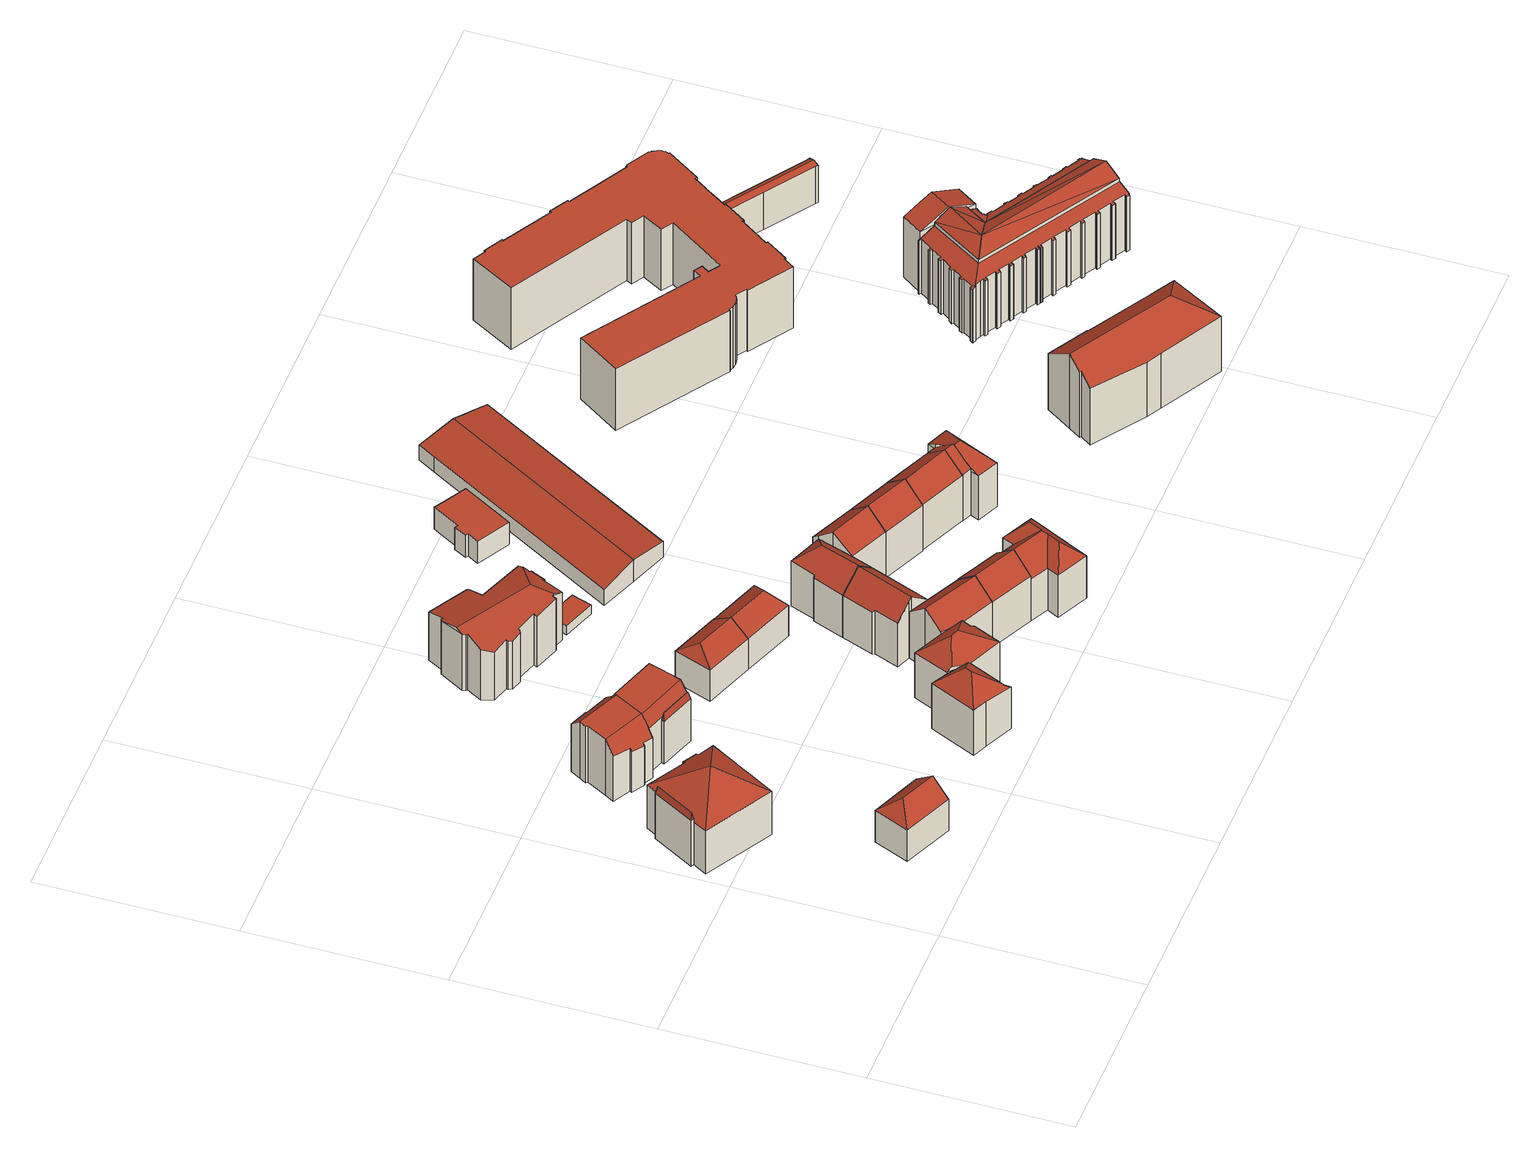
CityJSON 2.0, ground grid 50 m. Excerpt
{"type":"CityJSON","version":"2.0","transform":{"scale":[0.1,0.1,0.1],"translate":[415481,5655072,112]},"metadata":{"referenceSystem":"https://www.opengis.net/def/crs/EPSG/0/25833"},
"CityObjects":{
"building1":{"type":"Building","attributes":{"Gemeindeschluessel":14612000,"Geometrietyp2DReferenz":"3000","function":"31001_9998","roofType":"9999"},"children":["building1-1","building1-2","building1-3"]},
"building1-1":{"type":"BuildingPart","attributes":{"Dachtyp_tdc":"tdcTentRoof","Dachneigung":33.37,"QualitaetDacherkennung":67,"Geometrietyp2DReferenz":"3000","measuredHeight":19.86,"roofType":"3500"},"parents":["building1"],"geometry":[{"type":"MultiSurface","lod":"2","boundaries":[[[0,1,2,3,4,5,6,7]],[[8,0,7]],[[9,10,11,12,8,7]],[[6,13,14,15,16,17,9,7]],[[18,19,20,21,22,23,24,25,26,27,28,29,30,31,32,33,34]],[[8,12,29,28]],[[11,10,31,30]],[[10,9,32,31]],[[9,17,33,32]],[[17,16,34,33]],[[16,15,18,34]],[[15,14,19,18]],[[14,13,20,19]],[[13,6,21,20]],[[6,5,22,21]],[[5,4,23,22]],[[4,3,24,23]],[[3,2,35,25,24]],[[1,26,36]],[[1,0,27,26]],[[0,8,28,27]]],"semantics":{"surfaces":[{"type":"RoofSurface"},{"type":"GroundSurface"},{"type":"WallSurface"}],"values":[0,0,0,0,1,2,2,2,2,2,2,2,2,2,2,2,2,2,2,2,2]}}]},
"building1-2":{"type":"BuildingPart","attributes":{"Dachtyp_tdc":"tdcPolyFlatRoof","Dachneigung":45.14,"QualitaetDacherkennung":18,"Geometrietyp2DReferenz":"3000","measuredHeight":12.04,"roofType":"2100"},"parents":["building1"],"geometry":[{"type":"MultiSurface","lod":"2","boundaries":[[[35,37,24,25]],[[37,38,39,24]],[[38,40,41,39]],[[40,36,26,41]],[[36,40,38,37,35]],[[25,24,39,41,26]]],"semantics":{"surfaces":[{"type":"WallSurface"},{"type":"RoofSurface"},{"type":"GroundSurface"}],"values":[0,0,0,0,1,2]}}]},
"building1-3":{"type":"BuildingPart","attributes":{"Dachtyp_tdc":"tdcFreeFormRoof","Dachneigung":77.85,"QualitaetDacherkennung":29,"Geometrietyp2DReferenz":"3000","measuredHeight":16.08,"roofType":"5000"},"parents":["building1"],"geometry":[{"type":"MultiSurface","lod":"2","boundaries":[[[42,43,44,29]],[[43,45,46,44]],[[45,47,11,30,46]],[[42,29,12]],[[48,47,45]],[[49,48,45,43]],[[49,43,42]],[[48,49,42,47]],[[44,46,30,29]]],"semantics":{"surfaces":[{"type":"WallSurface"},{"type":"RoofSurface"},{"type":"GroundSurface"}],"values":[0,0,0,0,1,1,1,1,2]}}]},
"building2":{"type":"Building","attributes":{"Dachtyp_tdc":"tdcHipAndGableRoof","Gemeindeschluessel":14612000,"Dachneigung":40.22,"QualitaetDacherkennung":76,"Geometrietyp2DReferenz":"3000","measuredHeight":13.76,"function":"31001_9998","roofType":"5000"},"geometry":[{"type":"Solid","lod":"2","boundaries":[[[[50,51,52,53]],[[51,54,55,52]],[[54,56,57,55]],[[56,58,59,57]],[[58,50,53,59]],[[56,54,60]],[[54,51,50,60]],[[50,58,56,60]],[[52,55,57,59,53]]]],"semantics":{"surfaces":[{"type":"WallSurface"},{"type":"RoofSurface"},{"type":"GroundSurface"}],"values":[[0,0,0,0,0,1,1,1,2]]}}]},
"building3":{"type":"Building","attributes":{"Gemeindeschluessel":14612000,"Geometrietyp2DReferenz":"3000","function":"31001_9998","roofType":"9999"},"children":["building3-1","building3-2","building3-3","building3-4"]},
"building3-1":{"type":"BuildingPart","attributes":{"Dachtyp_tdc":"tdcFreeFormRoof","Dachneigung":78.86,"QualitaetDacherkennung":15,"Geometrietyp2DReferenz":"3000","measuredHeight":15.31,"roofType":"5000"},"parents":["building3"],"geometry":[{"type":"MultiSurface","lod":"2","boundaries":[[[61,62,63,64]],[[62,65,66,63]],[[65,67,68,66]],[[69,67,65]],[[70,69,65,62]],[[70,62,61]],[[69,70,61,67]],[[64,63,66,68]]],"semantics":{"surfaces":[{"type":"WallSurface"},{"type":"RoofSurface"},{"type":"GroundSurface"}],"values":[0,0,0,1,1,1,1,2]}}]},
"building3-2":{"type":"BuildingPart","attributes":{"Dachtyp_tdc":"tdcCutGableRoof","Dachneigung":0.083,"QualitaetDacherkennung":60,"Geometrietyp2DReferenz":"3000","measuredHeight":17.34,"roofType":"9999"},"parents":["building3"],"geometry":[{"type":"MultiSurface","lod":"2","boundaries":[[[71,72,73,74]],[[72,75,61,64,73]],[[76,77,78,68,67]],[[79,80,81,82]],[[80,83,84,81]],[[83,85,86,84]],[[85,87,88,86]],[[87,89,90,88]],[[89,91,92,90]],[[91,93,94,95,92]],[[71,74,96]],[[91,89,87,85,83,80,79,97,98]],[[99,100,77,76,75,72]],[[98,101,102,99,72,71,93,91]],[[73,64,68,78,103,104,105,106,82,81,84,86,88,90,92,95,74]]],"semantics":{"surfaces":[{"type":"WallSurface"},{"type":"RoofSurface"},{"type":"GroundSurface"}],"values":[0,0,0,0,0,0,0,0,0,0,0,1,1,1,2]}}]},
"building3-3":{"type":"BuildingPart","attributes":{"Dachtyp_tdc":"tdcCutGableRoof","Dachneigung":0.034,"QualitaetDacherkennung":47,"Geometrietyp2DReferenz":"3000","measuredHeight":17.34,"roofType":"9999"},"parents":["building3"],"geometry":[{"type":"MultiSurface","lod":"2","boundaries":[[[107,108,109,110]],[[108,111,112,109]],[[111,113,114,112]],[[113,115,79,82,114]],[[116,117,118,78,77]],[[117,119,120,118]],[[119,121,122,120]],[[121,123,124,122]],[[123,125,126,124]],[[125,127,128,126]],[[127,129,130,128]],[[129,131,132,130]],[[131,133,134,132]],[[133,107,110,134]],[[101,135,97,115,113,111,108,107]],[[129,127,125,123,121,119,117,116,100,136,102]],[[107,133,131,129,102,101]],[[110,109,112,114,82,106,105,104,103,78,118,120,122,124,126,128,130,132,134]]],"semantics":{"surfaces":[{"type":"WallSurface"},{"type":"RoofSurface"},{"type":"GroundSurface"}],"values":[0,0,0,0,0,0,0,0,0,0,0,0,0,0,1,1,1,2]}}]},
"building3-4":{"type":"BuildingPart","attributes":{"Dachtyp_tdc":"tdcFreeFormRoof","Dachneigung":73.49,"QualitaetDacherkennung":21,"Geometrietyp2DReferenz":"3000","measuredHeight":15.14,"roofType":"5000"},"parents":["building3"],"geometry":[{"type":"MultiSurface","lod":"2","boundaries":[[[94,137,138,95]],[[137,139,140,138]],[[139,96,74,140]],[[141,96,139]],[[142,141,139,137]],[[142,137,94]],[[141,142,94,96]],[[95,138,140,74]]],"semantics":{"surfaces":[{"type":"WallSurface"},{"type":"RoofSurface"},{"type":"GroundSurface"}],"values":[0,0,0,1,1,1,1,2]}}]},
"building4":{"type":"Building","attributes":{"Dachtyp_tdc":"tdcFreeFormRoof","Gemeindeschluessel":14612000,"Dachneigung":39.85,"QualitaetDacherkennung":34,"Geometrietyp2DReferenz":"3000","measuredHeight":18.45,"function":"31001_9998","roofType":"5000"},"geometry":[{"type":"Solid","lod":"2","boundaries":[[[[143,144,145,146]],[[144,147,148,145]],[[147,149,150,148]],[[149,151,152,150]],[[151,153,154,152]],[[153,155,156,154]],[[155,143,146,156]],[[157,158,149,147]],[[143,155,153,159,160,161]],[[160,157,147,144,161]],[[159,151,158,157,160]],[[151,149,158]],[[153,151,159]],[[144,143,161]],[[146,145,148,150,152,154,156]]]],"semantics":{"surfaces":[{"type":"WallSurface"},{"type":"RoofSurface"},{"type":"GroundSurface"}],"values":[[0,0,0,0,0,0,0,1,1,1,1,0,0,0,2]]}}]},
"building5":{"type":"Building","attributes":{"Dachtyp_tdc":"tdcFreeFormRoof","Gemeindeschluessel":14612000,"Dachneigung":40.61,"QualitaetDacherkennung":35,"Geometrietyp2DReferenz":"3000","measuredHeight":18.76,"function":"31001_9998","roofType":"5000"},"geometry":[{"type":"Solid","lod":"2","boundaries":[[[[162,163,164,150]],[[163,165,166,164]],[[165,167,168,166]],[[167,169,170,168]],[[169,171,172,170]],[[171,173,174,172]],[[173,151,152,174]],[[151,162,150,152]],[[175,176,163,162]],[[169,167,177,178,173,171]],[[173,178,176,175,151]],[[178,177,165,163,176]],[[167,165,177]],[[162,151,175]],[[150,164,166,168,170,172,174,152]]]],"semantics":{"surfaces":[{"type":"WallSurface"},{"type":"RoofSurface"},{"type":"GroundSurface"}],"values":[[0,0,0,0,0,0,0,0,1,1,1,1,0,0,2]]}}]},
"building6":{"type":"Building","attributes":{"Dachtyp_tdc":"tdcHipAndGableRoof","Gemeindeschluessel":14612000,"Dachneigung":35.66,"QualitaetDacherkennung":77,"Geometrietyp2DReferenz":"3000","measuredHeight":13.12,"function":"31001_9998","roofType":"5000"},"geometry":[{"type":"Solid","lod":"2","boundaries":[[[[179,180,181,182]],[[180,183,184,181]],[[183,185,186,184]],[[185,179,182,186]],[[183,180,187]],[[179,185,188]],[[180,179,188,187]],[[185,183,187,188]],[[182,181,184,186]]]],"semantics":{"surfaces":[{"type":"WallSurface"},{"type":"RoofSurface"},{"type":"GroundSurface"}],"values":[[0,0,0,0,1,0,1,1,2]]}}]},
"building7":{"type":"Building","attributes":{"Dachtyp_tdc":"tdcFreeFormRoof","Gemeindeschluessel":14612000,"Dachneigung":17.01,"QualitaetDacherkennung":15,"Geometrietyp2DReferenz":"3000","measuredHeight":18.01,"function":"31001_9998","roofType":"5000"},"geometry":[{"type":"Solid","lod":"2","boundaries":[[[[189,190,191,192]],[[190,193,194,191]],[[193,195,196,194]],[[195,197,198,196]],[[197,199,200,198]],[[199,201,202,200]],[[203,204,205,206]],[[204,207,208,205]],[[207,209,210,208]],[[209,211,212,210]],[[211,213,214,212]],[[213,215,216,214]],[[215,217,218,216]],[[217,219,220,218]],[[219,221,222,220]],[[221,223,224,222]],[[223,225,226,224]],[[225,227,228,226]],[[227,229,230,228]],[[229,231,232,230]],[[231,233,234,232]],[[233,235,236,234]],[[235,237,238,236]],[[237,239,240,238]],[[239,241,242,240]],[[241,243,244,242]],[[243,189,192,244]],[[201,203,206,202]],[[245,221,219,217,215,213,246,247]],[[247,246,211,209,207,204,203,201,199,197,248]],[[237,235,233,231,229,227,225,223,245,247,248,195,193,190,189,243,241,239]],[[213,211,246]],[[223,221,245]],[[197,195,248]],[[192,191,194,196,198,200,202,206,205,208,210,212,214,216,218,220,222,224,226,228,230,232,234,236,238,240,242,244]]]],"semantics":{"surfaces":[{"type":"WallSurface"},{"type":"RoofSurface"},{"type":"GroundSurface"}],"values":[[0,0,0,0,0,0,0,0,0,0,0,0,0,0,0,0,0,0,0,0,0,0,0,0,0,0,0,0,1,1,1,0,0,0,2]]}}]},
"building8":{"type":"Building","attributes":{"Dachtyp_tdc":"tdcGableRoof","Gemeindeschluessel":14612000,"Dachneigung":40.74,"QualitaetDacherkennung":49,"Geometrietyp2DReferenz":"3000","measuredHeight":18.51,"function":"31001_9998","roofType":"3100"},"geometry":[{"type":"Solid","lod":"2","boundaries":[[[[249,250,251,166]],[[250,252,253,251]],[[252,254,255,253]],[[254,256,257,255]],[[256,258,259,257]],[[258,260,261,259]],[[260,262,168,261]],[[262,249,166,168]],[[258,256,254,252,250]],[[250,249,262,260,258]],[[166,251,253,255,257,259,261,168]]]],"semantics":{"surfaces":[{"type":"WallSurface"},{"type":"RoofSurface"},{"type":"GroundSurface"}],"values":[[0,0,0,0,0,0,0,0,1,1,2]]}}]},
"building9":{"type":"Building","attributes":{"Dachtyp_tdc":"tdcHipAndGableRoof","Gemeindeschluessel":14612000,"Dachneigung":35.25,"QualitaetDacherkennung":74,"Geometrietyp2DReferenz":"3000","measuredHeight":13.03,"function":"31001_9998","roofType":"5000"},"geometry":[{"type":"Solid","lod":"2","boundaries":[[[[263,264,265,186]],[[264,266,267,265]],[[266,179,182,267]],[[179,263,186,182]],[[266,264,268]],[[263,179,188]],[[264,263,188,268]],[[179,266,268,188]],[[186,265,267,182]]]],"semantics":{"surfaces":[{"type":"WallSurface"},{"type":"RoofSurface"},{"type":"GroundSurface"}],"values":[[0,0,0,0,1,0,1,1,2]]}}]},
"building10":{"type":"Building","attributes":{"Dachtyp_tdc":"tdcGableRoof","Gemeindeschluessel":14612000,"Dachneigung":44.53,"QualitaetDacherkennung":42,"Geometrietyp2DReferenz":"3000","measuredHeight":18.16,"function":"31001_9998","roofType":"3100"},"geometry":[{"type":"Solid","lod":"2","boundaries":[[[[269,270,271,272]],[[270,273,274,271]],[[273,275,276,274]],[[275,277,278,276]],[[277,279,280,278]],[[279,281,255,280]],[[281,282,283,255]],[[277,275,273,270,269,284,282]],[[282,281,279,277]],[[283,253,272,271,274,276,278,280,255]],[[282,284,253,283]],[[284,269,272,253]]]],"semantics":{"surfaces":[{"type":"WallSurface"},{"type":"RoofSurface"},{"type":"GroundSurface"}],"values":[[0,0,0,0,0,0,0,1,1,2,0,0]]}}]},
"building11":{"type":"Building","attributes":{"Dachtyp_tdc":"tdcPolyFlatRoof","Gemeindeschluessel":14612000,"Dachneigung":0,"QualitaetDacherkennung":62,"Geometrietyp2DReferenz":"3000","measuredHeight":2.73,"function":"31001_9998","roofType":"1000"},"geometry":[{"type":"Solid","lod":"2","boundaries":[[[[285,286,287,288]],[[286,289,290,287]],[[289,291,292,290]],[[291,285,288,292]],[[291,289,286,285]],[[288,287,290,292]]]],"semantics":{"surfaces":[{"type":"WallSurface"},{"type":"RoofSurface"},{"type":"GroundSurface"}],"values":[[0,0,0,0,1,2]]}}]},
"building12":{"type":"Building","attributes":{"Dachtyp_tdc":"tdcGableRoof","Gemeindeschluessel":14612000,"Dachneigung":40.32,"QualitaetDacherkennung":56,"Geometrietyp2DReferenz":"3000","measuredHeight":18.52,"function":"31001_9998","roofType":"3100"},"geometry":[{"type":"Solid","lod":"2","boundaries":[[[[293,294,295,257]],[[294,296,297,295]],[[296,298,261,297]],[[298,293,257,261]],[[296,294,299]],[[293,298,300]],[[294,293,300,299]],[[298,296,299,300]],[[257,295,297,261]]]],"semantics":{"surfaces":[{"type":"WallSurface"},{"type":"RoofSurface"},{"type":"GroundSurface"}],"values":[[0,0,0,0,0,0,1,1,2]]}}]},
"building13":{"type":"Building","attributes":{"Dachtyp_tdc":"tdcHipAndGableRoof","Gemeindeschluessel":14612000,"Dachneigung":43.2,"QualitaetDacherkennung":40,"Geometrietyp2DReferenz":"3000","measuredHeight":18.21,"function":"31001_9998","roofType":"5000"},"geometry":[{"type":"Solid","lod":"2","boundaries":[[[[301,302,276,303]],[[302,304,305,276]],[[304,306,307,305]],[[306,308,309,307]],[[308,310,311,309]],[[310,312,313,311]],[[312,314,280,313]],[[314,301,303,280]],[[310,308,315]],[[308,306,304,302,301,315]],[[301,314,312,310,315]],[[303,276,305,307,309,311,313,280]]]],"semantics":{"surfaces":[{"type":"WallSurface"},{"type":"RoofSurface"},{"type":"GroundSurface"}],"values":[[0,0,0,0,0,0,0,0,1,1,1,2]]}}]},
"building14":{"type":"Building","attributes":{"Dachtyp_tdc":"tdcFreeFormRoof","Gemeindeschluessel":14612000,"Dachneigung":45.62,"QualitaetDacherkennung":35,"Geometrietyp2DReferenz":"3000","measuredHeight":18.51,"function":"31001_9998","roofType":"5000"},"geometry":[{"type":"Solid","lod":"2","boundaries":[[[[316,317,295,297]],[[317,318,319,295]],[[318,320,321,319]],[[320,322,323,321]],[[322,324,325,323]],[[324,326,327,325]],[[326,328,329,327]],[[328,316,297,329]],[[330,331,328,326]],[[330,326,324]],[[332,333,334,331,330,324,322]],[[332,322,320]],[[333,332,320,318]],[[299,334,333,318,317]],[[299,317,316]],[[331,334,299,316,328]],[[297,295,319,321,323,325,327,329]]]],"semantics":{"surfaces":[{"type":"WallSurface"},{"type":"RoofSurface"},{"type":"GroundSurface"}],"values":[[0,0,0,0,0,0,0,0,1,1,1,1,1,1,0,1,2]]}}]},
"building15":{"type":"Building","attributes":{"Dachtyp_tdc":"tdcGableRoof","Gemeindeschluessel":14612000,"Dachneigung":39.45,"QualitaetDacherkennung":46,"Geometrietyp2DReferenz":"3000","measuredHeight":18.63,"function":"31001_9998","roofType":"3100"},"geometry":[{"type":"Solid","lod":"2","boundaries":[[[[335,336,337,338]],[[336,339,340,337]],[[339,341,342,340]],[[341,343,344,342]],[[343,345,346,344]],[[345,347,348,346]],[[347,335,338,348]],[[343,341,339,336,335]],[[335,347,345,343]],[[338,337,340,342,344,346,348]]]],"semantics":{"surfaces":[{"type":"WallSurface"},{"type":"RoofSurface"},{"type":"GroundSurface"}],"values":[[0,0,0,0,0,0,0,1,1,2]]}}]},
"building16":{"type":"Building","attributes":{"Dachtyp_tdc":"tdcGableRoof","Gemeindeschluessel":14612000,"Dachneigung":39.85,"QualitaetDacherkennung":54,"Geometrietyp2DReferenz":"3000","measuredHeight":18.66,"function":"31001_9998","roofType":"3100"},"geometry":[{"type":"Solid","lod":"2","boundaries":[[[[341,349,350,342]],[[349,351,352,350]],[[351,353,346,352]],[[353,341,342,346]],[[351,349,354]],[[341,353,355]],[[349,341,355,354]],[[353,351,354,355]],[[342,350,352,346]]]],"semantics":{"surfaces":[{"type":"WallSurface"},{"type":"RoofSurface"},{"type":"GroundSurface"}],"values":[[0,0,0,0,0,0,1,1,2]]}}]},
"building17":{"type":"Building","attributes":{"Dachtyp_tdc":"tdcPolyFlatRoof","Gemeindeschluessel":14612000,"Dachneigung":0,"QualitaetDacherkennung":81,"Geometrietyp2DReferenz":"3000","measuredHeight":6.76,"function":"31001_9998","roofType":"1000"},"geometry":[{"type":"Solid","lod":"2","boundaries":[[[[356,357,358,359]],[[357,360,361,358]],[[360,362,363,361]],[[362,364,365,363]],[[364,366,367,365]],[[366,368,369,367]],[[368,370,371,369]],[[370,372,373,371]],[[372,356,359,373]],[[372,370,368,366,364,362,360,357,356]],[[359,358,361,363,365,367,369,371,373]]]],"semantics":{"surfaces":[{"type":"WallSurface"},{"type":"RoofSurface"},{"type":"GroundSurface"}],"values":[[0,0,0,0,0,0,0,0,0,1,2]]}}]},
"building18":{"type":"Building","attributes":{"Dachtyp_tdc":"tdcGableRoof","Gemeindeschluessel":14612000,"Dachneigung":39.95,"QualitaetDacherkennung":55,"Geometrietyp2DReferenz":"3000","measuredHeight":18.48,"function":"31001_9998","roofType":"3100"},"geometry":[{"type":"Solid","lod":"2","boundaries":[[[[349,374,375,376]],[[374,377,378,375]],[[377,379,380,378]],[[379,349,376,380]],[[377,374,381]],[[349,379,382]],[[374,349,382,381]],[[379,377,381,382]],[[376,375,378,380]]]],"semantics":{"surfaces":[{"type":"WallSurface"},{"type":"RoofSurface"},{"type":"GroundSurface"}],"values":[[0,0,0,0,0,0,1,1,2]]}}]},
"building19":{"type":"Building","attributes":{"Dachtyp_tdc":"tdcGableRoof","Gemeindeschluessel":14612000,"Dachneigung":10.01,"QualitaetDacherkennung":74,"Geometrietyp2DReferenz":"3000","measuredHeight":6.49,"function":"31001_2000","roofType":"3100"},"geometry":[{"type":"Solid","lod":"2","boundaries":[[[[383,384,385,386]],[[384,387,388,385]],[[387,389,390,388]],[[389,391,392,390]],[[391,393,394,392]],[[393,395,396,394]],[[395,397,398,396]],[[397,383,386,398]],[[393,391,389,387,384]],[[384,383,397,395,393]],[[386,385,388,390,392,394,396,398]]]],"semantics":{"surfaces":[{"type":"WallSurface"},{"type":"RoofSurface"},{"type":"GroundSurface"}],"values":[[0,0,0,0,0,0,0,0,1,1,2]]}}]},
"building20":{"type":"Building","attributes":{"Gemeindeschluessel":14612000,"Geometrietyp2DReferenz":"3000","function":"31001_9998","roofType":"9999"},"children":["building20-1","building20-2"]},
"building20-1":{"type":"BuildingPart","attributes":{"Dachtyp_tdc":"tdcGableRoof","Dachneigung":39.15,"QualitaetDacherkennung":52,"Geometrietyp2DReferenz":"3000","measuredHeight":18.56,"roofType":"3100"},"parents":["building20"],"geometry":[{"type":"MultiSurface","lod":"2","boundaries":[[[374,399,400,401,402]],[[403,404,405,406,407]],[[404,374,402,405]],[[374,404,381]],[[399,374,381,408,409]],[[404,403,410,408,381]],[[402,401,406,405]]],"semantics":{"surfaces":[{"type":"WallSurface"},{"type":"RoofSurface"},{"type":"GroundSurface"}],"values":[0,0,0,0,1,1,2]}}]},
"building20-2":{"type":"BuildingPart","attributes":{"Dachtyp_tdc":"tdcHipAndGableRoof","Dachneigung":49.32,"QualitaetDacherkennung":27,"Geometrietyp2DReferenz":"3000","measuredHeight":17.85,"roofType":"5000"},"parents":["building20"],"geometry":[{"type":"MultiSurface","lod":"2","boundaries":[[[411,412,413,414]],[[412,415,416,413]],[[415,407,406,416]],[[400,417,418,401]],[[417,411,414,418]],[[412,419,420]],[[421,422,409,423,420,419]],[[412,420,423,410,424,415]],[[415,424,403,407]],[[399,422,400]],[[400,422,421,417]],[[417,421,419,411]],[[411,419,412]],[[414,413,416,406,401,418]]],"semantics":{"surfaces":[{"type":"WallSurface"},{"type":"RoofSurface"},{"type":"GroundSurface"}],"values":[0,0,0,0,0,1,1,1,0,0,0,0,0,2]}}]},
"building21":{"type":"Building","attributes":{"Dachtyp_tdc":"tdcHipAndGableRoof","Gemeindeschluessel":14612000,"Dachneigung":37.63,"QualitaetDacherkennung":44,"Geometrietyp2DReferenz":"3000","measuredHeight":23.02,"function":"31001_2000","roofType":"5000"},"geometry":[{"type":"Solid","lod":"2","boundaries":[[[[425,426,427,428]],[[426,429,430,427]],[[429,431,432,430]],[[431,433,434,432]],[[433,435,436,434]],[[435,437,438,436]],[[437,439,440,438]],[[439,441,442,440]],[[441,443,444,442]],[[443,445,446,444]],[[445,447,448,446]],[[447,449,450,448]],[[449,451,452,450]],[[451,425,428,452]],[[447,445,443,453]],[[443,441,439,437,435,433,431,453]],[[431,429,426,425,451,449,447,453]],[[428,427,430,432,434,436,438,440,442,444,446,448,450,452]]]],"semantics":{"surfaces":[{"type":"WallSurface"},{"type":"RoofSurface"},{"type":"GroundSurface"}],"values":[[0,0,0,0,0,0,0,0,0,0,0,0,0,0,1,1,1,2]]}}]},
"building22":{"type":"Building","attributes":{"Dachtyp_tdc":"tdcFreeFormRoof","Gemeindeschluessel":14612000,"Dachneigung":67.9,"QualitaetDacherkennung":3,"Geometrietyp2DReferenz":"3000","measuredHeight":13.92,"function":"31001_2000","roofType":"5000"},"geometry":[{"type":"Solid","lod":"2","boundaries":[[[[454,455,456,457]],[[455,458,446,456]],[[458,459,444,446]],[[459,460,440,444]],[[460,461,462,440]],[[461,454,457,462]],[[455,454,463,464,459,458]],[[464,463,461,460]],[[460,459,464]],[[454,461,463]],[[457,456,446,444,440,462]]]],"semantics":{"surfaces":[{"type":"WallSurface"},{"type":"RoofSurface"},{"type":"GroundSurface"}],"values":[[0,0,0,0,0,0,1,1,0,0,2]]}}]},
"building23":{"type":"Building","attributes":{"name":"Sozialamt","Gemeindeschluessel":14612000,"Dachtyp_tdc":"tdcPolyFlatRoof","Dachneigung":0,"QualitaetDacherkennung":37,"Geometrietyp2DReferenz":"3000","measuredHeight":18.85,"function":"31001_3010","roofType":"1000"},"geometry":[{"type":"Solid","lod":"2","boundaries":[[[[465,466,467,468]],[[466,469,470,467]],[[469,471,472,470]],[[471,473,474,472]],[[473,475,476,474]],[[475,477,478,476]],[[477,479,480,478]],[[479,481,482,480]],[[481,483,484,482]],[[483,485,486,484]],[[485,487,488,486]],[[487,489,490,488]],[[489,491,492,490]],[[491,493,494,492]],[[493,495,496,494]],[[495,497,498,496]],[[497,499,500,498]],[[499,501,502,500]],[[501,503,504,502]],[[503,505,506,504]],[[505,507,508,506]],[[507,509,510,508]],[[509,511,512,510]],[[511,513,514,512]],[[513,515,516,514]],[[515,517,518,516]],[[517,519,520,518]],[[519,521,522,520]],[[521,523,524,522]],[[523,525,526,524]],[[525,527,528,526]],[[527,529,530,528]],[[529,531,532,530]],[[531,533,534,532]],[[533,535,536,534]],[[535,537,538,536]],[[537,539,540,538]],[[539,541,542,540]],[[541,543,544,542]],[[543,545,546,544]],[[545,547,548,546]],[[547,549,550,548]],[[549,551,552,550]],[[551,553,554,552]],[[553,555,556,554]],[[555,557,558,556]],[[555,553,551,549,547,545,543,541,539,537,535,533,531,529,527,525,523,521,519,517,515,513,511,509,507,505,503,501,499,497,495,493,491,489,487,485,483,481,479,477,475,473,471,469,466,465,559,560,561,562,563,564,565,566,567,568,569,570,571,572,573,557]],[[558,574,575,576,577,578,579,580,581,582,583,584,585,586,587,588,468,467,470,472,474,476,478,480,482,484,486,488,490,492,494,496,498,500,502,504,506,508,510,512,514,516,518,520,522,524,526,528,530,532,534,536,538,540,542,544,546,548,550,552,554,556]],[[557,573,574,558]],[[573,572,575,574]],[[572,571,576,575]],[[571,570,577,576]],[[570,569,578,577]],[[569,568,579,578]],[[568,567,580,579]],[[567,566,581,580]],[[566,565,582,581]],[[565,564,583,582]],[[564,563,584,583]],[[563,562,585,584]],[[562,561,586,585]],[[561,560,587,586]],[[560,559,588,587]],[[559,465,468,588]]]],"semantics":{"surfaces":[{"type":"WallSurface"},{"type":"RoofSurface"},{"type":"GroundSurface"}],"values":[[0,0,0,0,0,0,0,0,0,0,0,0,0,0,0,0,0,0,0,0,0,0,0,0,0,0,0,0,0,0,0,0,0,0,0,0,0,0,0,0,0,0,0,0,0,0,1,2,0,0,0,0,0,0,0,0,0,0,0,0,0,0,0,0]]}}]},
"building24":{"type":"Building","attributes":{"Gemeindeschluessel":14612000,"QualitaetDacherkennung":100,"Geometrietyp2DReferenz":"3000","function":"31001_9998","roofType":"9999"},"children":["building24-1","building24-2","building24-3","building24-4"]},
"building24-1":{"type":"BuildingPart","attributes":{"Dachtyp_tdc":"tdcGableRoof","Dachneigung":23.27,"QualitaetDacherkennung":100,"Geometrietyp2DReferenz":"3000","measuredHeight":20.28,"roofType":"3100"},"parents":["building24"],"geometry":[{"type":"MultiSurface","lod":"2","boundaries":[[[589,590,591,592]],[[590,593,594,591]],[[593,595,596,594]],[[595,597,598,596]],[[597,599,600,598]],[[599,601,602,600]],[[601,603,604,602]],[[603,605,606,604]],[[605,607,608,606]],[[607,609,610,608]],[[609,611,612,610]],[[611,613,614,612]],[[613,615,616,614]],[[615,617,618,616]],[[617,619,620,618]],[[619,621,622,620]],[[621,623,624,622]],[[623,625,626,624]],[[625,627,628,626]],[[627,629,630,628]],[[629,631,632,630]],[[631,633,634,632]],[[633,635,636,634]],[[635,637,638,636]],[[637,639,640,638]],[[639,641,642,640]],[[641,643,644,642]],[[643,645,646,644]],[[645,647,648,646]],[[647,649,650,648]],[[649,651,652,650]],[[651,653,654,652]],[[653,655,656,654]],[[655,657,658,656]],[[657,659,660,658]],[[659,661,662,660]],[[661,663,664,662]],[[663,665,666,664]],[[665,667,668,666]],[[667,669,670,668]],[[669,671,672,670]],[[671,673,674,672]],[[673,675,676,674]],[[675,677,678,676]],[[677,679,680,678]],[[679,681,682,680]],[[681,683,684,682]],[[683,685,686,684]],[[685,687,688,686]],[[687,689,690,688]],[[689,691,692,690]],[[691,693,694,692]],[[693,695,696,694]],[[695,697,698,696]],[[697,699,700,698]],[[699,701,702,700]],[[701,703,704,702]],[[703,705,706,704]],[[705,707,708,706]],[[707,709,710,708]],[[709,711,712,710]],[[711,713,714,712]],[[713,715,716,714]],[[715,717,718,716]],[[717,719,720,718]],[[719,721,722,720]],[[721,723,724,722]],[[723,725,726,724]],[[725,727,728,726]],[[727,729,730,728]],[[731,732,733,734]],[[732,735,736,733]],[[735,737,738,736]],[[737,739,740,738]],[[739,741,742,740]],[[741,743,744,742]],[[743,745,746,744]],[[745,747,748,746]],[[747,749,750,748]],[[749,751,752,750]],[[751,753,754,752]],[[753,755,756,754]],[[755,757,758,756]],[[757,759,760,758]],[[759,761,762,760]],[[761,763,764,762]],[[763,765,766,764]],[[765,767,768,766]],[[767,769,770,768]],[[769,771,772,770]],[[771,773,774,772]],[[773,775,776,774]],[[775,777,778,776]],[[777,779,780,778]],[[779,781,782,780]],[[781,783,784,782]],[[783,785,786,784]],[[785,787,788,786]],[[787,789,790,788]],[[789,791,792,790]],[[791,793,794,792]],[[793,795,796,794]],[[795,797,798,796]],[[797,799,800,801,802,798]],[[803,589,592,804,805]],[[729,806,807,730]],[[806,731,734,807]],[[808,809,810,799,797,795,793,791,789,787,785,783,781,779,777,775,773,771,769,767,765,763,761,759,757,755,753,751,749,747,745,743,741,739,737,735,732,731,806,729,727,725,723,721,719,717,715,713,711,709,707,705,703,701,699,697,695,693,691,689,687,685,683,681,679,677,675,673,671,669,667,665,663,661,659,657,655,653,651]],[[651,649,647,645,643,641,639,637,635,633,631,629,627,625,623,621,619,617,615,613,611,609,607,605,603,601,599,597,595,593,590,589,803,811,812,813,814,808]],[[592,591,594,596,598,600,602,604,606,608,610,612,614,616,618,620,622,624,626,628,630,632,634,636,638,640,642,644,646,648,650,652,654,656,658,660,662,664,666,668,670,672,674,676,678,680,682,684,686,688,690,692,694,696,698,700,702,704,706,708,710,712,714,716,718,720,722,724,726,728,730,807,734,733,736,738,740,742,744,746,748,750,752,754,756,758,760,762,764,766,768,770,772,774,776,778,780,782,784,786,788,790,792,794,796,798,802,815,816,804]]],"semantics":{"surfaces":[{"type":"WallSurface"},{"type":"RoofSurface"},{"type":"GroundSurface"}],"values":[0,0,0,0,0,0,0,0,0,0,0,0,0,0,0,0,0,0,0,0,0,0,0,0,0,0,0,0,0,0,0,0,0,0,0,0,0,0,0,0,0,0,0,0,0,0,0,0,0,0,0,0,0,0,0,0,0,0,0,0,0,0,0,0,0,0,0,0,0,0,0,0,0,0,0,0,0,0,0,0,0,0,0,0,0,0,0,0,0,0,0,0,0,0,0,0,0,0,0,0,0,0,0,0,0,0,0,1,1,2]}}]},
"building24-2":{"type":"BuildingPart","attributes":{"Dachtyp_tdc":"tdcGableRoof","Dachneigung":29.75,"QualitaetDacherkennung":100,"Geometrietyp2DReferenz":"3000","measuredHeight":21.62,"roofType":"3100"},"parents":["building24"],"geometry":[{"type":"MultiSurface","lod":"2","boundaries":[[[817,818,810,819,820,821]],[[822,823,824,825,826,813]],[[823,817,821,824]],[[822,814,827,828,809,818,829]],[[817,823,830]],[[829,817,830]],[[817,829,818]],[[822,830,823]],[[830,822,829]],[[821,820,825,824]]],"semantics":{"surfaces":[{"type":"WallSurface"},{"type":"RoofSurface"},{"type":"GroundSurface"}],"values":[0,0,0,0,0,1,1,1,1,2]}}]},
"building24-3":{"type":"BuildingPart","attributes":{"Dachtyp_tdc":"tdcGableRoof","Dachneigung":28.75,"QualitaetDacherkennung":100,"Geometrietyp2DReferenz":"3000","measuredHeight":21.52,"roofType":"3100"},"parents":["building24"],"geometry":[{"type":"MultiSurface","lod":"2","boundaries":[[[818,831,832,819,810]],[[831,833,834,832]],[[833,835,836,834]],[[835,822,813,826,836]],[[822,835,837]],[[837,838,829,822]],[[829,838,839,840]],[[840,831,818,829]],[[833,839,838,837,835]],[[831,840,839,833]],[[826,841,819,832,834,836]]],"semantics":{"surfaces":[{"type":"WallSurface"},{"type":"RoofSurface"},{"type":"GroundSurface"}],"values":[0,0,0,0,1,1,1,1,0,0,2]}}]},
"building24-4":{"type":"BuildingPart","attributes":{"Dachtyp_tdc":"tdcGableRoof","Dachneigung":22.7,"QualitaetDacherkennung":100,"Geometrietyp2DReferenz":"3000","measuredHeight":20.09,"roofType":"3100"},"parents":["building24"],"geometry":[{"type":"MultiSurface","lod":"2","boundaries":[[[842,843,844,845]],[[843,846,847,844]],[[846,848,849,847]],[[848,850,851,849]],[[850,852,853,851]],[[852,854,855,853]],[[854,856,857,855]],[[856,858,859,857]],[[858,860,861,859]],[[860,862,863,861]],[[862,864,865,863]],[[864,866,867,865]],[[866,868,869,867]],[[868,870,871,869]],[[870,872,873,871]],[[872,874,875,873]],[[874,876,877,875]],[[876,878,879,877]],[[878,880,881,879]],[[880,882,883,881]],[[882,884,885,883]],[[884,886,887,885]],[[886,888,889,887]],[[888,890,891,889]],[[890,892,893,891]],[[892,894,895,893]],[[894,896,897,895]],[[896,898,899,897]],[[898,900,901,899]],[[900,902,903,901]],[[902,904,905,903]],[[904,906,907,905]],[[906,908,909,907]],[[908,910,911,909]],[[910,912,913,911]],[[912,914,803,805,913]],[[800,797,915,801]],[[797,842,845,915]],[[808,814,813,916,811,914,912,910,908,906,904,902,900]],[[900,898,896,894,892,890,888,886,884,882,880,878,876,874,872,870,868,866,864,862,860,858,856,854,852,850,848,846,843,842,797,800,810,828,808]],[[845,844,847,849,851,853,855,857,859,861,863,865,867,869,871,873,875,877,879,881,883,885,887,889,891,893,895,897,899,901,903,905,907,909,911,913,805,917,918,801,915]]],"semantics":{"surfaces":[{"type":"WallSurface"},{"type":"RoofSurface"},{"type":"GroundSurface"}],"values":[0,0,0,0,0,0,0,0,0,0,0,0,0,0,0,0,0,0,0,0,0,0,0,0,0,0,0,0,0,0,0,0,0,0,0,0,0,0,1,1,2]}}]},
"building25":{"type":"Building","attributes":{"Dachtyp_tdc":"tdcGableRoof","Gemeindeschluessel":14612000,"Dachneigung":22.33,"QualitaetDacherkennung":46,"Geometrietyp2DReferenz":"3000","measuredHeight":21.82,"function":"31001_9998","roofType":"3100"},"geometry":[{"type":"Solid","lod":"2","boundaries":[[[[919,920,895,921]],[[920,922,923,895]],[[922,924,925,923]],[[924,926,927,925]],[[926,919,921,927]],[[926,928,929,919]],[[930,929,928,931,932]],[[922,932,931,924]],[[920,930,932,922]],[[924,931,928,926]],[[919,929,930,920]],[[921,895,923,925,927]]]],"semantics":{"surfaces":[{"type":"WallSurface"},{"type":"RoofSurface"},{"type":"GroundSurface"}],"values":[[0,0,0,0,0,1,1,0,0,0,0,2]]}}]},
"building26":{"type":"Building","attributes":{"Dachtyp_tdc":"tdcGableRoof","Gemeindeschluessel":14612000,"Dachneigung":26.55,"QualitaetDacherkennung":67,"Geometrietyp2DReferenz":"3000","measuredHeight":12.16,"function":"31001_9998","roofType":"3100"},"geometry":[{"type":"Solid","lod":"2","boundaries":[[[[933,934,935,936]],[[934,937,938,935]],[[937,939,940,938]],[[939,941,942,940]],[[941,943,944,942]],[[943,945,946,944]],[[945,947,948,946]],[[947,949,950,948]],[[949,951,952,950]],[[951,953,954,952]],[[953,933,936,954]],[[949,947,945,943,941,939]],[[939,937,934,933,953,951,949]],[[936,935,938,940,942,944,946,948,950,952,954]]]],"semantics":{"surfaces":[{"type":"WallSurface"},{"type":"RoofSurface"},{"type":"GroundSurface"}],"values":[[0,0,0,0,0,0,0,0,0,0,0,1,1,2]]}}]}
},
"vertices":[
[179,462,156],[217,527,156],[241,570,156],[241,569,156],[263,607,156],[269,618,156],[280,637,156],[147,597,222],[7,561,155],[108,736,155],[88,702,155],[88,703,155],[27,596,155],[242,658,156],[247,666,150],[212,686,150],[207,679,155],[181,694,155],[212,686,23],[247,666,23],[242,658,23],[280,637,23],[269,618,23],[263,607,23],[241,569,23],[241,570,23],[217,527,23],[179,462,23],[7,561,23],[27,596,23],[88,703,23],[88,702,23],[108,736,23],[181,694,23],[207,679,23],[241,570,144],[217,527,144],
[241,569,144],[253,563,130],[253,563,23],[229,521,130],[229,521,23],
[27,596,163],[19,600,163],[19,600,23],[80,707,163],[80,707,23],[88,703,163],[82,701,184],[25,602,184],
[342,133,161],[322,88,119],[322,88,23],[342,133,23],[194,143,119],[194,143,23],[233,233,120],[233,233,23],[361,179,120],[361,179,23],[251,172,161],
[419,746,151],[416,738,151],[416,738,21],[419,746,21],[324,769,151],[324,769,21],[327,777,151],[327,777,21],[330,771,174],[414,744,172],
[430,781,194],[425,765,194],[425,765,21],[430,781,21],[419,746,159],[327,777,159],[280,793,159],[280,793,21],[347,916,146],[371,908,146],[371,908,21],[347,916,21],[374,918,129],[374,918,21],[411,905,128],[411,905,21],[408,895,146],[408,895,21],[462,878,145],[462,878,21],[453,850,194],[453,850,21],[448,836,194],[448,836,155],[448,836,21],[430,781,155],[336,897,182],[333,890,194],[289,810,194],[287,806,185],[330,885,194],[290,811,194],[289,810,21],[290,811,21],[330,885,21],[333,890,21],
[217,935,194],[231,960,168],[231,960,21],[217,935,21],[283,943,163],[283,943,21],[281,938,168],[281,938,21],[347,916,162],[280,793,164],[272,779,143],[272,779,21],[246,793,146],[246,793,21],[244,789,140],[244,789,21],[211,808,145],[211,808,21],[213,813,152],[213,813,21],[168,838,159],[168,838,21],[181,860,194],[181,860,21],[211,913,194],[211,913,21],[206,916,194],[206,916,21],[333,890,188],[289,810,192],
[458,833,155],[458,833,21],[440,778,155],[440,778,21],[437,784,172],[451,830,172],
[616,101,158],[578,117,161],[578,117,22],[616,101,22],[632,236,161],[632,236,22],[677,216,156],[677,216,22],[724,175,161],[724,175,22],[682,82,160],[682,82,22],[691,66,149],[691,66,22],[659,164,207],[719,179,166],[682,83,161],[650,146,207],[578,117,162],
[677,216,162],[717,306,160],[717,306,22],[794,271,160],[794,271,22],[846,237,167],[846,237,22],[834,213,168],[834,213,22],[845,208,160],[845,208,22],[812,135,161],[812,135,22],[687,207,173],[746,229,210],[845,237,168],[768,219,210],
[684,693,115],[556,740,115],[556,740,20],[684,693,20],[591,835,116],[591,835,20],[719,788,116],[719,788,20],[599,778,151],[702,740,151],
[395,1233,170],[417,1272,187],[417,1272,16],[395,1233,16],[414,1274,187],[414,1274,16],[411,1283,189],[411,1283,16],[448,1346,179],[448,1346,16],[456,1348,177],[456,1348,16],[460,1346,177],[460,1346,16],[483,1388,163],[582,1331,163],[582,1331,16],[483,1388,16],[583,1326,164],[583,1326,16],[561,1286,178],[561,1286,16],[688,1244,170],[688,1244,16],[677,1213,171],[677,1213,16],[682,1211,169],[682,1211,16],[669,1175,165],[669,1175,16],[664,1177,168],[664,1177,16],[645,1124,162],[645,1124,16],[610,1135,178],[610,1135,16],[607,1126,175],[607,1126,16],[541,1148,169],[541,1148,16],[544,1157,173],[544,1157,16],[491,1175,169],[491,1175,16],[489,1172,168],[489,1172,16],[481,1168,165],[481,1168,16],[453,1176,162],[453,1176,16],[448,1185,164],[448,1185,16],[449,1190,166],[449,1190,16],[406,1203,162],[406,1203,16],[616,1133,179],[684,1232,173],[612,1188,196],[421,1299,196],
[794,271,165],[816,315,207],[816,315,22],[838,361,163],[838,361,22],[892,336,161],[892,336,22],[980,293,159],[980,293,22],[955,243,207],[955,243,22],[932,195,162],[932,195,22],[846,237,160],
[719,788,115],[855,737,116],[855,737,20],[819,643,115],[819,643,20],[811,700,151],
[801,376,156],[825,438,156],[825,438,22],[801,376,22],[822,444,151],[822,444,22],[853,525,151],[853,525,22],[903,505,204],[903,505,22],[950,487,162],[950,487,22],[892,336,162],[846,358,204],[846,358,22],[838,361,195],
[765,1142,44],[747,1090,44],[747,1090,17],[765,1142,17],[662,1120,44],[662,1120,17],[681,1172,44],[681,1172,17],
[980,293,161],[1091,239,161],[1091,239,22],[1043,141,160],[1043,141,22],[932,195,160],[1067,190,207],[956,244,207],
[905,505,204],[853,525,152],[905,505,22],[884,605,154],[884,605,22],[890,606,158],[890,606,22],[914,670,160],[914,670,22],[998,633,166],[998,633,22],[972,544,162],[972,544,22],[950,487,163],[941,606,204],
[1043,141,151],[1091,239,151],[1139,216,151],[1139,216,22],[1153,246,151],[1153,246,22],[1235,206,151],[1235,206,22],[1157,47,151],[1157,47,22],[1075,87,151],[1075,87,22],[1090,117,151],[1090,117,22],[1134,104,197],[1151,138,197],[1176,189,197],[1159,155,197],[1146,151,207],
[987,596,207],[998,633,175],[998,633,20],[987,596,20],[1005,649,161],[1005,649,20],[1118,599,161],[1118,599,20],[1096,548,207],[1096,548,20],[1074,499,161],[1074,499,20],[972,544,161],[972,544,20],
[1231,549,161],[1231,549,20],[1187,449,160],[1187,449,20],[1074,499,160],[1209,499,207],[1096,549,207],
[982,1471,83],[907,1341,83],[907,1341,15],[982,1471,15],[824,1388,83],[824,1388,15],[840,1416,83],[840,1416,15],[833,1420,83],[833,1420,15],[851,1452,83],[851,1452,15],[859,1448,83],[859,1448,15],[900,1518,83],[900,1518,15],[920,1506,83],[920,1506,15],
[1353,496,161],[1353,496,22],[1231,549,22],[1309,396,161],[1309,396,22],[1187,449,161],[1187,449,22],[1331,446,206],[1209,499,206],
[984,1000,59],[886,1036,77],[886,1036,12],[984,1000,12],[788,1073,59],[788,1073,12],[1082,1581,59],[1082,1581,12],[1109,1627,59],[1109,1627,12],[1198,1576,77],[1198,1576,12],[1287,1525,59],[1287,1525,12],[1260,1479,59],[1260,1479,12],
[1378,485,161],[1378,485,155],[1378,485,21],[1353,496,21],[1334,385,162],[1309,396,162],[1309,396,21],[1334,385,21],[1334,385,155],[1356,435,206],[1367,458,185],[1345,409,183],
[1444,482,155],[1381,338,155],[1381,338,21],[1444,482,21],[1325,363,155],[1325,363,21],[1388,506,155],[1388,506,21],[1444,482,156],[1378,426,199],[1388,506,156],[1378,485,169],[1357,435,199],[1334,385,168],
[1641,205,196],[1661,234,223],[1661,234,22],[1641,205,22],[1658,236,223],[1658,236,22],[1678,267,252],[1678,267,22],[1723,334,194],[1723,334,22],[1826,276,192],[1826,276,22],[1825,273,194],[1825,273,22],[1980,184,192],[1980,184,22],[2001,172,192],[2001,172,22],[2048,145,192],[2048,145,22],[2046,142,192],[2046,142,22],[1969,5,192],[1969,5,22],[1811,94,189],[1811,94,22],[1774,115,188],[1774,115,22],[1936,115,252],
[2073,160,50],[2059,135,50],[2059,135,22],[2073,160,22],[2046,142,85],[2048,145,85],[1980,184,83],[1992,206,83],[1992,206,22],[2034,182,161],[2021,161,161],
[2074,1363,193],[2076,1361,193],[2076,1361,5],[2074,1363,5],[2019,1276,193],[2019,1276,5],[2014,1279,193],[2014,1279,5],[1991,1245,193],[1991,1245,5],[1991,1246,193],[1991,1246,5],[1974,1220,193],[1974,1220,5],[1953,1188,193],[1953,1188,5],[1956,1186,193],[1956,1186,5],[1918,1129,193],[1918,1129,5],[1915,1132,193],[1915,1132,5],[1864,1058,193],[1864,1058,5],[1868,1055,193],[1868,1055,5],[1830,999,193],[1830,999,5],[1827,1001,193],[1827,1001,5],[1808,973,193],[1808,973,5],[1701,1045,193],[1701,1045,5],[1703,1048,193],[1703,1048,5],[1677,1066,193],[1677,1066,5],[1665,1059,193],[1665,1059,5],[1652,1057,193],[1652,1057,5],[1638,1058,193],[1638,1058,5],[1625,1063,193],[1625,1063,5],[1624,1061,193],[1624,1061,5],[1355,1242,193],[1355,1242,5],[1428,1351,193],[1428,1351,5],[1711,1163,193],[1711,1163,5],[1724,1182,193],[1724,1182,5],[1743,1169,193],[1743,1169,5],[1731,1150,193],[1731,1150,5],[1759,1131,193],[1759,1131,5],[1857,1278,193],[1857,1278,5],[1829,1297,193],[1829,1297,5],[1858,1348,193],[1858,1348,5],[1827,1366,193],[1827,1366,5],[1835,1381,193],[1835,1381,5],[1533,1553,193],[1533,1553,5],[1597,1666,193],[1597,1666,5],[1630,1648,193],[1630,1648,5],[1632,1652,193],[1632,1652,5],[1679,1625,193],[1679,1625,5],[1677,1622,193],[1677,1622,5],[1802,1550,193],[1802,1550,5],[1804,1554,193],[1804,1554,5],[1851,1528,193],[1851,1528,5],[1849,1523,193],[1849,1523,5],[1999,1438,193],[1999,1438,5],[2076,1367,193],[2074,1368,193],[2077,1373,193],[2075,1374,193],[2077,1382,193],[2075,1390,193],[2070,1395,193],[2071,1397,193],[2066,1399,193],[2068,1402,193],[2063,1404,193],[2064,1407,193],[2006,1440,193],[2004,1438,193],[2000,1440,193],[2000,1440,5],[2004,1438,5],[2006,1440,5],[2064,1407,5],[2063,1404,5],[2068,1402,5],[2066,1399,5],[2071,1397,5],[2070,1395,5],[2075,1390,5],[2077,1382,5],[2075,1374,5],[2077,1373,5],[2074,1368,5],[2076,1367,5],
[2127,617,184],[2129,621,182],[2129,621,17],[2127,617,17],[2142,614,182],[2142,614,17],[2140,610,184],[2140,610,17],[2172,592,184],[2172,592,17],[2174,596,182],[2174,596,17],[2182,591,182],[2182,591,17],[2180,587,184],[2180,587,17],[2208,571,184],[2208,571,17],[2210,575,182],[2210,575,17],[2221,569,182],[2221,569,17],[2219,565,184],[2219,565,17],[2249,548,184],[2249,548,17],[2251,552,182],[2251,552,17],[2259,547,182],[2259,547,17],[2257,544,184],[2257,544,17],[2287,526,184],[2287,526,17],[2289,530,182],[2289,530,17],[2297,525,182],[2297,525,17],[2295,522,184],[2295,522,17],[2325,505,184],[2325,505,17],[2327,508,182],[2327,508,17],[2337,503,182],[2337,503,17],[2335,499,184],[2335,499,17],[2364,483,184],[2364,483,17],[2366,486,182],[2366,486,17],[2372,483,182],[2372,483,17],[2370,479,184],[2370,479,17],[2372,478,184],[2372,478,17],[2373,478,184],[2373,478,17],[2369,471,187],[2369,471,17],[2331,404,220],[2331,404,17],[2293,337,187],[2293,337,17],[2292,337,187],[2292,337,17],[2291,338,187],[2291,338,17],[2290,335,185],[2290,335,17],[2282,339,185],[2282,339,17],[2284,342,187],[2284,342,17],[2285,345,188],[2285,345,17],[2255,362,188],[2255,362,17],[2254,360,187],[2254,360,17],[2252,356,185],[2252,356,17],[2243,361,185],[2243,361,17],[2245,364,187],[2245,364,17],[2247,367,188],[2247,367,17],[2215,385,188],[2215,385,17],[2214,383,187],[2214,383,17],[2212,379,185],[2212,379,17],[2205,383,185],[2205,383,17],[2207,387,187],[2207,387,17],[2208,389,188],[2208,389,17],[2176,407,188],[2176,407,17],[2175,405,187],[2175,405,17],[2173,402,185],[2173,402,17],[2165,406,185],[2165,406,17],[2167,410,187],[2167,410,17],[2169,412,188],[2169,412,17],[2139,428,188],[2139,428,17],[2138,426,187],[2138,426,17],[2136,423,185],[2136,423,17],[2127,428,185],[2127,428,17],[2129,431,187],[2129,431,17],[2130,433,188],[2130,433,17],[2100,451,188],[2100,451,17],[2099,449,187],[2099,449,17],[2097,445,185],[2097,445,17],[2089,449,185],[2089,449,17],[2092,453,187],[2092,453,17],[2093,455,188],[2093,455,17],[2065,470,188],[2065,470,17],[2065,469,187],[2065,469,17],[2057,468,185],[2059,472,187],[2059,472,17],[2057,468,17],[2060,474,188],[2060,474,17],[2058,474,188],[2058,474,17],[2057,473,187],[2057,473,17],[2055,469,185],[2055,469,17],[2049,472,185],[2049,472,17],[2052,476,187],[2052,476,17],[2052,478,188],[2052,478,17],[2023,495,188],[2023,495,17],[2022,493,188],[2022,493,17],[2020,489,185],[2020,489,17],[2013,493,185],[2013,493,17],[2015,497,188],[2015,497,17],[2016,499,188],[2016,499,17],[1989,514,188],[1989,514,17],[1988,513,188],[1988,513,17],[1986,508,185],[1986,508,17],[1978,513,185],[1978,513,17],[1981,517,188],[1981,517,17],[1981,518,188],[1981,518,17],[1957,532,188],[1957,532,17],[1956,532,188],[1956,532,17],[1954,527,185],[1954,527,17],[1944,532,185],[1944,532,17],[1947,537,188],[1947,537,17],[1947,538,188],[1947,538,17],[1922,552,188],[1922,552,17],[1922,551,188],[1922,551,17],[1919,546,185],[1919,546,17],[1912,550,185],[1912,550,17],[1915,556,188],[1915,556,17],[1908,559,188],[1908,559,17],[1894,566,187],[1894,566,17],[1895,567,188],[1895,567,187],[1895,567,19],[1895,567,17],[2120,622,184],[2120,622,17],[2120,622,19],[2062,465,185],[2062,465,17],[2005,591,220],[1978,585,212],[1947,578,203],[2116,615,187],[2115,615,188],[2070,605,201],[2032,597,212],[2005,591,17],[2115,615,17],
[2308,367,212],[1947,578,212],[1947,578,20],[1947,578,19],[2308,367,19],[2070,605,212],[2352,443,212],[2352,443,19],[2070,605,19],[2070,605,20],[2005,591,212],[1979,585,212],[2005,591,235],[2330,405,235],
[2033,713,212],[2033,713,20],[2035,712,212],[2035,712,20],[2107,663,212],[2107,663,20],[2070,688,234],[2069,688,235],[2035,712,213],[2034,712,213],[2005,591,20],
[1891,568,186],[1888,564,186],[1888,564,19],[1891,568,19],[1880,568,181],[1880,568,19],[1879,569,181],[1879,569,19],[1884,575,181],[1884,575,19],[1885,577,182],[1885,577,19],[1890,574,184],[1890,574,19],[1906,599,184],[1906,599,19],[1902,602,182],[1902,602,19],[1908,611,182],[1908,611,19],[1912,607,184],[1912,607,19],[1928,631,184],[1928,631,19],[1924,634,182],[1924,634,19],[1930,643,182],[1930,643,19],[1934,640,184],[1934,640,19],[1951,664,185],[1951,664,19],[1946,667,182],[1946,667,19],[1952,676,182],[1952,676,19],[1957,672,185],[1957,672,19],[1974,698,185],[1974,698,19],[1969,701,182],[1969,701,19],[1973,707,182],[1973,707,19],[1978,703,185],[1978,703,19],[1998,733,185],[1998,733,19],[1992,736,182],[1992,736,19],[1994,739,182],[1994,739,19],[2000,736,185],[2000,736,19],[2004,733,187],[2004,733,19],[2035,712,203],[2035,712,19],[2069,688,220],[2069,688,19],[2132,646,188],[2132,646,19],[2128,640,188],[2128,640,19],[2126,642,190],[2126,642,19],[2117,628,190],[2117,628,19],[2121,625,188],[2121,625,19],[2119,622,188],[2119,622,19],[2120,622,187],[1894,566,19],[2115,615,187],[2115,615,19],[2005,591,19],
[2129,648,204],[2000,736,204],[2129,648,19],[2035,788,204],[2035,788,19],[2073,763,204],[2073,763,19],[2165,701,204],[2165,701,19],[2101,744,237],[2066,691,237],[2000,736,205],[2073,763,224],[2035,788,205],
[2106,1166,126],[2226,1083,126],[2226,1083,12],[2106,1166,12],[2231,1080,126],[2231,1080,12],[2222,1067,133],[2222,1067,12],[2214,1054,126],[2214,1054,12],[2209,1058,126],[2209,1058,12],[2089,1141,126],[2089,1141,12],[1974,1220,126],[1974,1220,12],[1983,1233,133],[1983,1233,12],[1991,1246,125],[1991,1246,12],[1991,1245,125],[1991,1245,12]
]}
